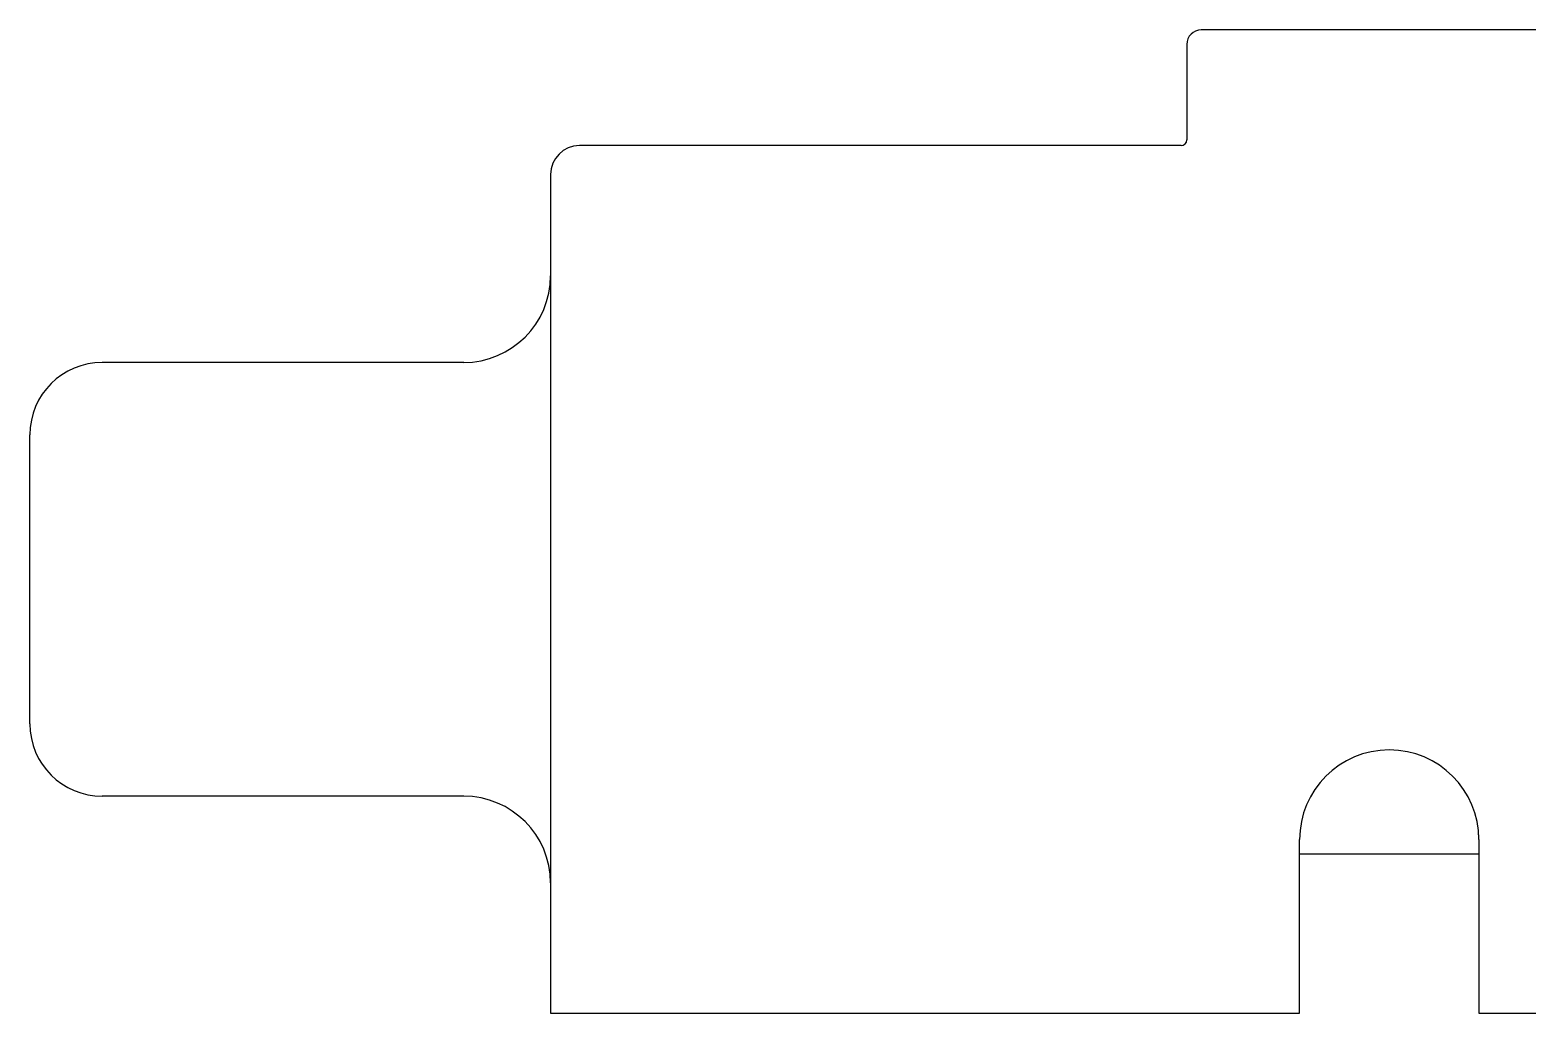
# Model space of a CAD drawing. Header units: millimetres. Extents: x 0 to 1486, y 0 to 1051.
# Drawn here: x 166.1 to 217.9, y 505.3 to 539.3 of the extents above; entities that cross this region are included whole.
import ezdxf

# ---------------------------------------------------------------- set-up
doc = ezdxf.new("R2010")
doc.units = ezdxf.units.MM
doc.header["$LTSCALE"] = 1.25
doc.layers.add('Sichtbare Kanten(DIN)', color=7, linetype='Continuous', lineweight=25, true_color=0x262659)

msp = doc.modelspace()

# ---------------------------------------------------------------- linework, layer by layer
at = {"layer": 'Sichtbare Kanten(DIN)'}
for p, q in [((240.038, 539.324), (206.638, 539.324)), ((206.138, 538.824), (206.138, 535.524)), ((205.938, 535.324), (185.138, 535.324)), ((184.138, 534.324), (184.138, 505.324)), ((181.138, 527.824), (168.638, 527.824)), ((166.138, 515.324), (166.138, 525.324)), ((181.138, 512.824), (168.638, 512.824)), ((210.042, 511.486), (210.038, 511.324)), ((216.238, 511.324), (216.234, 511.486)), ((210.038, 505.324), (210.038, 511.324)), ((216.238, 511.324), (216.238, 505.324)), ((216.238, 510.824), (210.038, 510.824)), ((184.138, 505.324), (210.038, 505.324)), ((216.238, 505.324), (219.238, 505.324))]:
    msp.add_line(p, q, dxfattribs=at)
for centre, radius, start, end in [((206.638, 538.824), 0.5, 90, 180), ((185.138, 534.324), 1, 90, 180), ((205.938, 535.524), 0.2, 270, 0), ((181.138, 530.824), 3, 270, 0), ((168.638, 525.324), 2.5, 90, 180), ((168.638, 515.324), 2.5, 180, 270), ((213.138, 511.324), 3.1, 0, 180), ((181.138, 509.824), 3, 0, 90)]:
    msp.add_arc(centre, radius, start, end, dxfattribs=at)

doc.saveas('drawing.dxf')
